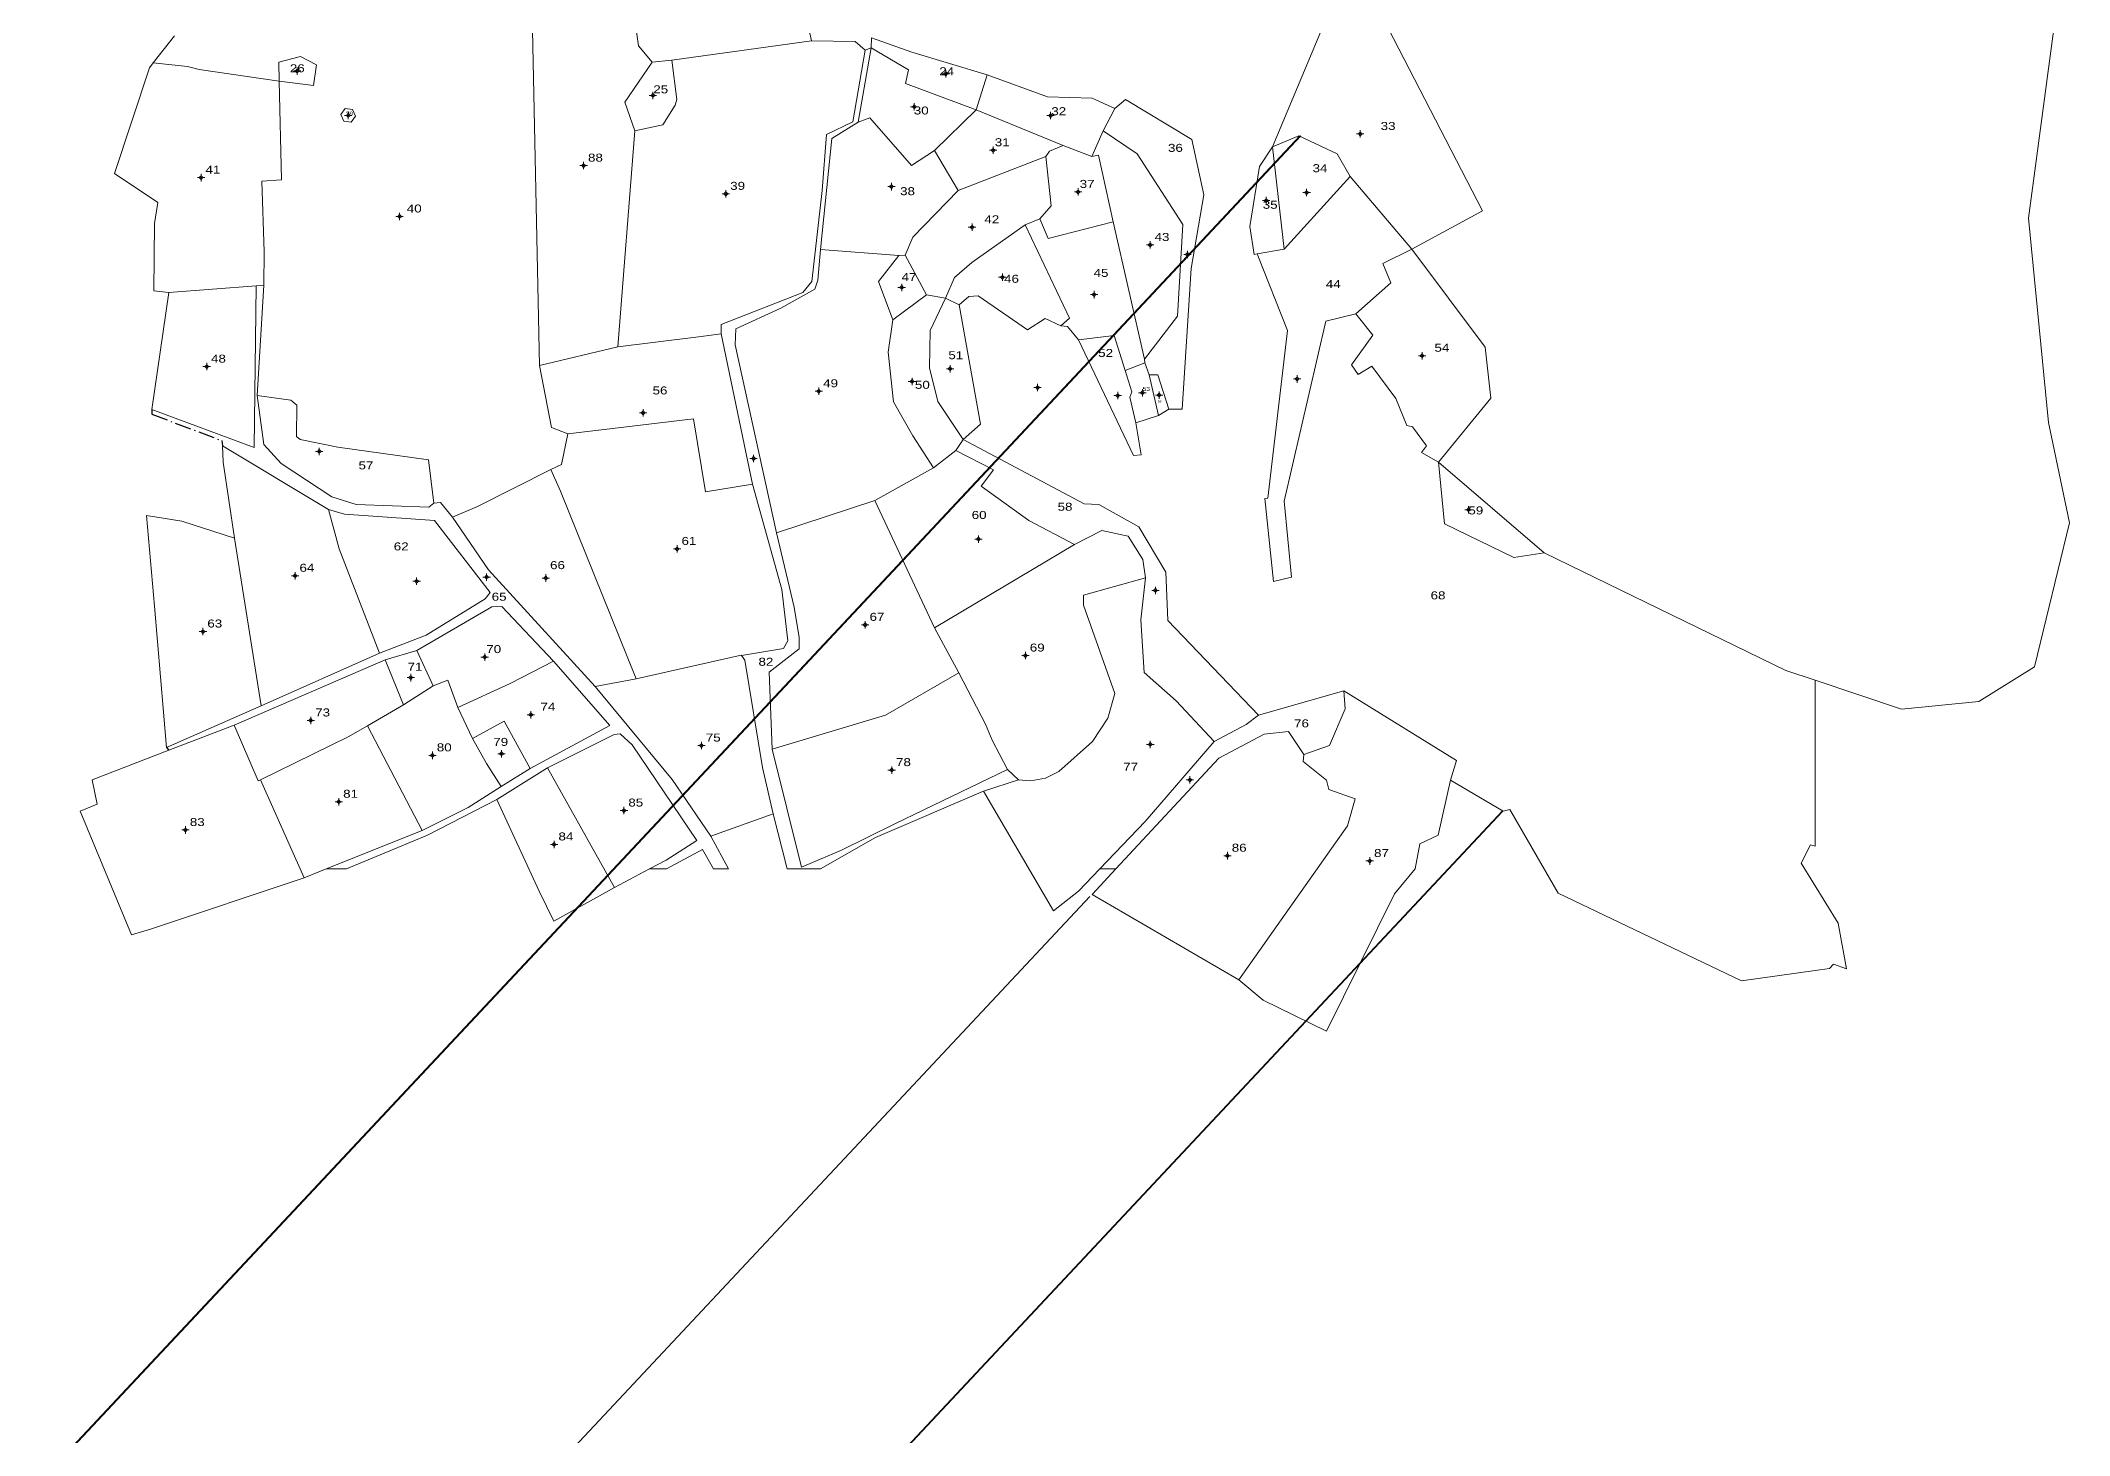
# Model space of a CAD drawing. Header units: metres. Extents: x -21474836 to 364086, y -21474836 to 1839520.
# Drawn here: x 363401 to 364086, y 1838809 to 1839280 of the extents above; entities that cross this region are included whole.
import ezdxf

# ---------------------------------------------------------------- set-up
doc = ezdxf.new("R2010")
doc.units = ezdxf.units.M
doc.header["$LTSCALE"] = 1.1
doc.linetypes.add('DOT_DASHED', pattern=[7.7, 5, -1.2, 0.3, -1.2])
doc.layers.add('10', color=7, linetype='Continuous', lineweight=13)
doc.layers.add('11', color=7, linetype='Continuous', lineweight=13)
doc.layers.add('15', color=7, linetype='Continuous')

msp = doc.modelspace()

# ---------------------------------------------------------------- hatches: boundary and pattern name
at = {"layer": '11'}
for points in [[(363487.94, 1839269.25, 1), (363487.64, 1839269.25, 1)], [(363706.79, 1839268.29, 1), (363706.49, 1839268.29, 1)], [(363607.96, 1839260.98, 1), (363607.66, 1839260.98, 1)], [(363696.15, 1839257.18, 1), (363695.85, 1839257.18, 1)], [(363505.13, 1839254.28, 1), (363504.83, 1839254.28, 1)], [(363742.16, 1839254.19, 1), (363741.86, 1839254.19, 1)], [(363722.77, 1839242.52, 1), (363722.47, 1839242.52, 1)], [(363846.65, 1839248.01, 1), (363846.35, 1839248.01, 1)], [(363584.57, 1839237.32, 1), (363584.27, 1839237.32, 1)], [(363455.49, 1839233.26, 1), (363455.19, 1839233.26, 1)], [(363688.45, 1839230.22, 1), (363688.15, 1839230.22, 1)], [(363751.42, 1839228.44, 1), (363751.12, 1839228.44, 1)], [(363632.56, 1839227.8, 1), (363632.26, 1839227.8, 1)], [(363814.93, 1839225.53, 1), (363814.63, 1839225.53, 1)], [(363828.56, 1839228.24, 1), (363828.26, 1839228.24, 1)], [(363522.47, 1839220.16, 1), (363522.17, 1839220.16, 1)], [(363715.63, 1839216.51, 1), (363715.33, 1839216.51, 1)], [(363775.75, 1839210.55, 1), (363775.45, 1839210.55, 1)], [(363788.32, 1839207.35, 1), (363788.02, 1839207.35, 1)], [(363691.9, 1839196.22, 1), (363691.6, 1839196.22, 1)], [(363725.87, 1839199.65, 1), (363725.57, 1839199.65, 1)], [(363756.82, 1839193.78, 1), (363756.52, 1839193.78, 1)], [(363457.36, 1839169.5, 1), (363457.06, 1839169.5, 1)], [(363708.25, 1839168.76, 1), (363707.95, 1839168.76, 1)], [(363867.51, 1839173.17, 1), (363867.21, 1839173.17, 1)], [(363663.91, 1839161.2, 1), (363663.61, 1839161.2, 1)], [(363695.39, 1839164.5, 1), (363695.09, 1839164.5, 1)], [(363737.75, 1839162.43, 1), (363737.45, 1839162.43, 1)], [(363773.11, 1839160.66, 1), (363772.81, 1839160.66, 1)], [(363825.33, 1839165.33, 1), (363825.03, 1839165.33, 1)], [(363604.65, 1839153.91, 1), (363604.35, 1839153.91, 1)], [(363764.79, 1839159.74, 1), (363764.49, 1839159.74, 1)], [(363778.76, 1839159.89, 1), (363778.46, 1839159.89, 1)], [(363495.35, 1839140.9, 1), (363495.05, 1839140.9, 1)], [(363641.91, 1839138.5, 1), (363641.61, 1839138.5, 1)], [(363883.2, 1839121.2, 1), (363882.9, 1839121.2, 1)], [(363616.12, 1839108, 1), (363615.82, 1839108, 1)], [(363717.8, 1839111.32, 1), (363717.5, 1839111.32, 1)], [(363487.2, 1839098.94, 1), (363486.9, 1839098.94, 1)], [(363551.84, 1839098.5, 1), (363551.54, 1839098.5, 1)], [(363528.22, 1839097.1, 1), (363527.92, 1839097.1, 1)], [(363571.77, 1839098.18, 1), (363571.47, 1839098.18, 1)], [(363777.51, 1839093.98, 1), (363777.21, 1839093.98, 1)], [(363456.11, 1839080.12, 1), (363455.81, 1839080.12, 1)], [(363679.58, 1839082.38, 1), (363679.28, 1839082.38, 1)], [(363551.18, 1839071.5, 1), (363550.88, 1839071.5, 1)], [(363733.66, 1839072.02, 1), (363733.36, 1839072.02, 1)], [(363526.24, 1839064.56, 1), (363525.94, 1839064.56, 1)], [(363566.75, 1839052.03, 1), (363566.45, 1839052.03, 1)], [(363492.49, 1839050.12, 1), (363492.19, 1839050.12, 1)], [(363533.54, 1839038.34, 1), (363533.24, 1839038.34, 1)], [(363556.86, 1839038.86, 1), (363556.56, 1839038.86, 1)], [(363624.31, 1839041.63, 1), (363624.01, 1839041.63, 1)], [(363775.8, 1839042.04, 1), (363775.5, 1839042.04, 1)], [(363688.52, 1839033.36, 1), (363688.22, 1839033.36, 1)], [(363789.16, 1839030.06, 1), (363788.86, 1839030.06, 1)], [(363501.95, 1839022.7, 1), (363501.65, 1839022.7, 1)], [(363598.18, 1839019.72, 1), (363597.88, 1839019.72, 1)], [(363450.2, 1839013.16, 1), (363449.9, 1839013.16, 1)], [(363574.59, 1839008.28, 1), (363574.29, 1839008.28, 1)], [(363801.81, 1839004.49, 1), (363801.51, 1839004.49, 1)], [(363849.83, 1839002.7, 1), (363849.53, 1839002.7, 1)]]:
    msp.add_hatch(color=256, dxfattribs=at).paths.add_polyline_path(points)

# ---------------------------------------------------------------- linework, layer by layer
at = {"layer": '10'}
for p, q in [((363569.47, 1839169.88), (363566.66, 1839304.76)), ((363816.84, 1839243.69), (363833.75, 1839283.89)), ((363446.3, 1839281.15), (363439.17, 1839271.95)), ((363614.18, 1839272.87), (363661.31, 1839279.38)), ((363677.08, 1839251.98), (363681.48, 1839277.01)), ((363679.4, 1839276.31), (363681.48, 1839277.01)), ((363607.56, 1839272.25), (363614.18, 1839272.87)), ((363716.93, 1839256.1), (363720.64, 1839267.95)), ((363702.78, 1839242.47), (363716.93, 1839256.1)), ((363716.93, 1839256.1), (363746.29, 1839244.14)), ((363759.77, 1839249.1), (363763.66, 1839256.6)), ((363601.71, 1839249.09), (363595.97, 1839176.21)), ((363755.91, 1839240.43), (363759.77, 1839249.1)), ((-21474836.48, -21474836.48), (363826.12, 1839247.37)), ((-21474836.48, -21474836.48), (363826.43, 1839247.37)), ((363746.29, 1839244.14), (363755.91, 1839240.43)), ((363710.81, 1839228.93), (363740.38, 1839240.41)), ((363755.91, 1839240.43), (363758.11, 1839240.79)), ((363758.11, 1839240.79), (363763.17, 1839218.37)), ((363426.16, 1839234.68), (363440.68, 1839224.87)), ((363439.58, 1839217.84), (363440.68, 1839224.87)), ((363733.4, 1839217.35), (363738.41, 1839219.36)), ((363763.17, 1839218.37), (363773.65, 1839172)), ((363811.72, 1839207.54), (363820.83, 1839209.12)), ((363692.97, 1839207.16), (363690.76, 1839206.99)), ((363700.15, 1839193.67), (363692.97, 1839207.16)), ((363473.87, 1839196.8), (363476.52, 1839197.01)), ((363476.52, 1839197.01), (363474.21, 1839159.75)), ((363688.77, 1839185.27), (363700.15, 1839193.67)), ((363773.85, 1839170.81), (363767.12, 1839168.2)), ((363773.65, 1839172), (363773.85, 1839170.81)), ((363775.25, 1839166.74), (363773.85, 1839170.81)), ((363775.25, 1839166.74), (363778.45, 1839153.04)), ((363781.93, 1839155.09), (363778.45, 1839153.04)), ((363770.76, 1839150.5), (363778.45, 1839153.04)), ((363682.67, 1839124.28), (363702.44, 1839135.33)), ((363908.56, 1839106.63), (363872.91, 1839137.25)), ((363649.45, 1839113.38), (363682.67, 1839124.28)), ((363682.67, 1839124.28), (363702.87, 1839081.4)), ((363750.03, 1839109.48), (363702.87, 1839081.4)), ((363908.56, 1839106.63), (363990.06, 1839066.97)), ((363702.87, 1839081.4), (363711, 1839066.16)), ((363528.09, 1839073.75), (363517.4, 1839070.53)), ((363528.09, 1839073.75), (363533.6, 1839061.8)), ((363517.4, 1839070.53), (363466.54, 1839048.56)), ((363517.4, 1839070.53), (363523.63, 1839055.38)), ((363990.06, 1839066.97), (364000, 1839063.66)), ((363523.63, 1839055.38), (363533.6, 1839061.8)), ((363588.26, 1839061.58), (363602.16, 1839064.11)), ((363812.16, 1839051.88), (363840.92, 1839060.11)), ((364000, 1839063.66), (364029.15, 1839053.96)), ((363443.7, 1839040.99), (363475.57, 1839055.05)), ((363511.47, 1839048.33), (363523.63, 1839055.38)), ((363541.94, 1839054.48), (363546.96, 1839044.05)), ((363444.4, 1839040.05), (363466.54, 1839048.56)), ((363418.52, 1839030.09), (363444.4, 1839040.05)), ((363764.07, 1839000), (363798.81, 1839037.39)), ((363797.2, 1839043.05), (363773.92, 1839016)), ((363475.43, 1839030.09), (363490.13, 1838997.06)), ((363556.55, 1839027.81), (363566.34, 1839033.9)), ((363594.87, 1838993.8), (363572.21, 1839034.15)), ((363727.42, 1839033.58), (363731.13, 1839030.14)), ((363876.93, 1839030), (363894.77, 1839019.54)), ((-21474836.48, -21474836.48), (363894.48, 1839019.66)), ((-21474836.48, -21474836.48), (363894.48, 1839019.43)), ((363648.4, 1839018.56), (363653.11, 1839000)), ((363894.77, 1839019.54), (363896.95, 1839020.04)), ((363758.65, 1839000), (363773.92, 1839016)), ((363504.39, 1839000), (363497.5, 1839000)), ((363751.47, 1838992.48), (363758.65, 1839000)), ((363756.05, 1838991.37), (363764.07, 1839000)), ((363764.07, 1839000), (363758.65, 1839000)), ((-21474836.48, -21474836.48), (363755.21, 1838990.75)), ((363756.05, 1838991.37), (363805.5, 1838962.55)), ((363975.12, 1838962.22), (364000, 1838965.77)), ((364000, 1838965.77), (364004.89, 1838966.47))]:
    msp.add_line(p, q, dxfattribs=at)
at = {"layer": '10', "linetype": 'DOT_DASHED', "lineweight": 25}
for p, q in [((363462.37, 1839144.52), (363462.53, 1839142.82)), ((363443.7, 1839040.99), (363444.4, 1839040.05))]:
    msp.add_line(p, q, dxfattribs=at)
at = {"layer": '10'}
for points in [[(364029.15, 1839053.96), (364055.21, 1839056.56), (364074.08, 1839068.17), (364085.81, 1839116.77), (364078.76, 1839150.66), (364071.97, 1839219.55), (364085.64, 1839321.44), (364072.8, 1839320.8), (364070.73, 1839333.93), (364071.95, 1839345.4), (364068.32, 1839349.86), (364062.76, 1839355.37), (363996.88, 1839358.27), (363996.06, 1839352.35), (363923.93, 1839366.57), (363908.52, 1839387.11), (363976.62, 1839484.91)], [(363594.99, 1839297.97), (363596.5, 1839302.37), (363613.21, 1839296.7), (363615.65, 1839298.36), (363619.14, 1839303.37), (363629.9, 1839302.07), (363646.45, 1839296.69), (363659.53, 1839287.69), (363661.31, 1839279.38)], [(363607.56, 1839272.25), (363602.99, 1839277.72), (363601.8, 1839285.56), (363599.58, 1839285.9), (363594.99, 1839297.97)], [(363854.28, 1839286.93), (363887.71, 1839222.08), (363863.93, 1839209.09)], [(363630.78, 1839180.61), (363630.83, 1839183.73), (363658.4, 1839194.52), (363661.41, 1839198.27), (363664.92, 1839228.98), (363666.39, 1839247.86), (363675.3, 1839252.14), (363679.4, 1839276.31), (363676.05, 1839279.18), (363661.31, 1839279.38)], [(363681.48, 1839277.01), (363681.57, 1839280.48), (363695.17, 1839275.57), (363720.64, 1839267.95)], [(363681.48, 1839277.01), (363694.07, 1839269.61), (363693.06, 1839264.97), (363716.93, 1839256.1)], [(363439.17, 1839271.95), (363437.89, 1839270.28), (363426.16, 1839234.68)], [(363439.17, 1839271.95), (363450.72, 1839270.74), (363454.64, 1839269.71), (363481.66, 1839265.82)], [(363601.71, 1839249.09), (363598.35, 1839258.74), (363607.56, 1839272.25)], [(363601.71, 1839249.09), (363611.16, 1839251.12), (363615.28, 1839257.68), (363615.91, 1839259.68), (363614.18, 1839272.87)], [(363476.52, 1839197.01), (363476.63, 1839208.22), (363475.82, 1839232.07), (363482.43, 1839232.51), (363481.66, 1839265.82)], [(363720.64, 1839267.95), (363740.93, 1839260.56), (363756.04, 1839260.05), (363763.66, 1839256.6)], [(363763.66, 1839256.6), (363767.22, 1839259.6), (363789.61, 1839246.18), (363793.75, 1839227.49), (363789.44, 1839202.61), (363786.37, 1839155.17), (363781.93, 1839155.09)], [(363690.76, 1839206.99), (363664.36, 1839209.02), (363668.23, 1839246.52), (363677.08, 1839251.98)], [(363677.08, 1839251.98), (363681.02, 1839253.44), (363695.08, 1839237.36), (363702.78, 1839242.47)], [(363773.65, 1839172), (363784.86, 1839186.48), (363786.67, 1839217.49), (363771.22, 1839241.27), (363759.77, 1839249.1)], [(363702.78, 1839242.47), (363710.81, 1839228.93), (363695.46, 1839213.13), (363692.97, 1839207.16)], [(363740.38, 1839240.41), (363741.59, 1839242.17), (363746.29, 1839244.14)], [(363811.72, 1839207.54), (363810.73, 1839207.37), (363809.18, 1839216.77), (363812.52, 1839237), (363816.84, 1839243.69)], [(363816.84, 1839243.69), (363825.81, 1839247.37), (363838.76, 1839241.27)], [(363838.76, 1839241.27), (363843.11, 1839233.65), (363820.83, 1839209.12), (363816.84, 1839243.69)], [(363763.17, 1839218.37), (363741.22, 1839212.75), (363738.41, 1839219.36), (363742.15, 1839223.7), (363740.38, 1839240.41)], [(363843.11, 1839233.65), (363863.93, 1839209.09), (363854.12, 1839204.24), (363856.86, 1839197.74), (363844.96, 1839187.31)], [(363439.58, 1839217.84), (363439.4, 1839195.05), (363444.47, 1839194.56)], [(363706.5, 1839192.61), (363709.56, 1839199.59), (363715.37, 1839204.62), (363733.4, 1839217.35), (363748.36, 1839185.9), (363745.51, 1839183.22), (363740.22, 1839185.72), (363734.22, 1839181.95), (363717.58, 1839193.39), (363714.37, 1839193.18), (363711.14, 1839190.3)], [(363664.36, 1839209.02), (363663.48, 1839198.68), (363662.4, 1839195.6), (363650.97, 1839189.24), (363635.73, 1839182.24), (363635.53, 1839176.81), (363649.45, 1839113.38)], [(363863.93, 1839209.09), (363888.66, 1839176.1), (363890.51, 1839158.81), (363872.91, 1839137.25)], [(363690.76, 1839206.99), (363683.97, 1839198.2), (363688.77, 1839185.27)], [(363811.72, 1839207.54), (363821.95, 1839181.68), (363815.26, 1839125.13), (363814.28, 1839124.95), (363817.24, 1839097.01), (363823.24, 1839098.44), (363820.83, 1839124.11), (363834.86, 1839184.88), (363844.96, 1839187.31)], [(363700.15, 1839193.67), (363706.5, 1839192.61), (363701.4, 1839181.73), (363701.11, 1839169.11), (363703.94, 1839157.72), (363712.49, 1839144.91), (363709.98, 1839141.25), (363702.44, 1839135.33), (363695.55, 1839146.15), (363688.96, 1839157.61), (363687.15, 1839174.35), (363688.77, 1839185.27)], [(363706.5, 1839192.61), (363711.14, 1839190.3), (363718.36, 1839150.05), (363712.49, 1839144.91)], [(363745.51, 1839183.22), (363747.66, 1839183.01), (363751.45, 1839178.5)], [(363872.91, 1839137.25), (363867.2, 1839140.5), (363868.87, 1839142.74), (363864.14, 1839149.21), (363862.25, 1839149.58), (363858.55, 1839158.7), (363850.37, 1839169.67), (363845.75, 1839166.83), (363843.55, 1839170.16), (363850.77, 1839180.09), (363844.96, 1839187.31)], [(363781.93, 1839155.09), (363778.17, 1839166.68), (363775.25, 1839166.74)], [(363533.87, 1839123.48), (363532.09, 1839138.02), (363501.48, 1839142.36), (363488.75, 1839144.91), (363487.47, 1839145.87), (363487.63, 1839156.44), (363485.62, 1839158.14), (363474.21, 1839159.75)], [(363533.87, 1839123.48), (363532.2, 1839122.05), (363507.71, 1839122.96), (363499.45, 1839125.58), (363482.33, 1839136.78), (363476.55, 1839143.2), (363474.21, 1839159.75)], [(363579.09, 1839146.85), (363576.97, 1839136.5), (363573.37, 1839134.78)], [(363462.53, 1839142.82), (363498.27, 1839121.34), (363501.96, 1839108.04), (363515.55, 1839072.86), (363475.57, 1839055.05), (363466.6, 1839111.66)], [(363466.6, 1839111.66), (363462.8, 1839137.3), (363462.53, 1839142.82)], [(363709.98, 1839141.25), (363722.73, 1839134.71), (363718.57, 1839129.22), (363734.62, 1839117.59), (363750.03, 1839109.48)], [(363797.2, 1839043.05), (363808.02, 1839048.7), (363812.16, 1839051.88), (363781.57, 1839083.89), (363780.89, 1839100.11), (363771.72, 1839115.43), (363758.32, 1839122.97), (363753.36, 1839123.2), (363712.49, 1839144.91)], [(363540.12, 1839118.66), (363548.61, 1839122.3), (363573.37, 1839134.78)], [(363573.37, 1839134.78), (363576.6, 1839127.45), (363602.16, 1839064.11)], [(363872.91, 1839137.25), (363874.98, 1839116.49), (363898.33, 1839105.15), (363908.56, 1839106.63)], [(363637.74, 1839071.99), (363651.86, 1839074.42), (363653.3, 1839076.94), (363651.32, 1839094.29), (363641.39, 1839129.88)], [(363466.6, 1839111.66), (363448.88, 1839117.36), (363436.95, 1839119.26)], [(363436.95, 1839119.26), (363439.58, 1839088.73), (363443.7, 1839040.99)], [(363515.55, 1839072.86), (363531.31, 1839078.94), (363551.19, 1839091.2), (363552.92, 1839093.3), (363534.04, 1839117.54), (363503.72, 1839119.75), (363498.27, 1839121.34)], [(363533.87, 1839123.48), (363536.13, 1839123.64), (363540.12, 1839118.66)], [(363540.12, 1839118.66), (363552.27, 1839100.97), (363588.26, 1839061.58)], [(363649.45, 1839113.38), (363655.49, 1839088.31), (363657.15, 1839078.16), (363657.11, 1839074.24), (363647.01, 1839066.36), (363647.99, 1839040.48)], [(363797.2, 1839043.05), (363784.42, 1839056.72), (363773.57, 1839066.28), (363772.44, 1839084.09), (363774.05, 1839098.23), (363773.11, 1839104.41), (363768.15, 1839112.3), (363759.27, 1839114.24), (363750.03, 1839109.48)], [(363731.13, 1839030.14), (363735.36, 1839029.79), (363740.26, 1839030.66), (363744.73, 1839032.94), (363756.12, 1839043.06), (363761.37, 1839050.92), (363763.68, 1839059.18), (363753.12, 1839089.02), (363753.06, 1839092.39), (363774.05, 1839098.23)], [(363528.09, 1839073.75), (363553.41, 1839088.41), (363556.76, 1839088.53), (363574.22, 1839070.16)], [(363637.74, 1839071.99), (363638.78, 1839070.45), (363644.8, 1839034.2), (363648.4, 1839018.56), (363627.32, 1839011.08), (363614.25, 1839030.16), (363588.26, 1839061.58)], [(363637.74, 1839071.99), (363637.61, 1839072.18), (363602.16, 1839064.11)], [(363541.94, 1839054.48), (363559.66, 1839062.57), (363574.22, 1839070.16)], [(363566.34, 1839033.9), (363593.25, 1839048.42), (363574.22, 1839070.16)], [(363647.99, 1839040.48), (363686.31, 1839051.94), (363711, 1839066.16)], [(363711, 1839066.16), (363720.03, 1839048.91), (363722.24, 1839043.51), (363727.42, 1839033.58)], [(363533.6, 1839061.8), (363538.6, 1839063.72), (363541.94, 1839054.48)], [(363827.46, 1839038.59), (363836.11, 1839041.66), (363841.37, 1839054.03), (363840.92, 1839060.11), (363879.02, 1839036.63), (363876.93, 1839030), (363872.76, 1839011.39), (363866.55, 1839008.47), (363865.08, 1839000.05), (363858.08, 1838991.67), (363835.15, 1838945.29), (363813.78, 1838955.69), (363805.5, 1838962.55)], [(364007.77, 1838981.73), (363995.31, 1839001.97), (363998.38, 1839008.18), (364000, 1839007.73), (364000, 1839063.66)], [(363511.47, 1839048.33), (363504.93, 1839044.63), (363475.43, 1839030.09), (363474.63, 1839029.7), (363466.54, 1839048.56)], [(363546.96, 1839044.05), (363551.61, 1839035.55), (363556.55, 1839027.81), (363545.48, 1839020.75), (363529.97, 1839012.95), (363511.47, 1839048.33)], [(363566.34, 1839033.9), (363557.59, 1839049.91), (363546.96, 1839044.05)], [(363572.21, 1839034.15), (363594.73, 1839045.37), (363596.76, 1839045.64), (363600.75, 1839041.91), (363622.6, 1839009.56), (363612.27, 1839002.97)], [(363827.46, 1839038.59), (363822.32, 1839046.43), (363814.06, 1839045.45), (363798.81, 1839037.39)], [(363647.99, 1839040.48), (363657.94, 1839000.57), (363671.48, 1839006.34), (363689.64, 1839015.32), (363727.42, 1839033.58)], [(363827.46, 1839038.59), (363827.23, 1839036.28), (363835.08, 1839029.95), (363835.84, 1839026.84), (363844.79, 1839023.68), (363842.17, 1839014.56), (363805.5, 1838962.55)], [(363418.52, 1839030.09), (363420.25, 1839021.82), (363414.49, 1839019.55), (363431.8, 1838977.75)], [(363594.87, 1838993.8), (363574.32, 1838982.41), (363569.44, 1838992.54), (363555.11, 1839023.47), (363572.21, 1839034.15)], [(363751.47, 1838992.48), (363742.99, 1838985.84), (363719.36, 1839026.31), (363731.13, 1839030.14)], [(363555.11, 1839023.47), (363531.71, 1839011.4), (363504.39, 1839000)], [(363664.36, 1839000), (363682.87, 1839010.66), (363719.36, 1839026.31)], [(363896.95, 1839020.04), (363913.32, 1838991.86), (363975.12, 1838962.22)], [(363490.13, 1838997.06), (363497.5, 1839000), (363529.97, 1839012.95)], [(363627.32, 1839011.08), (363633.34, 1839000), (363628.24, 1839000), (363624.48, 1839006.6), (363612.43, 1839000), (363606.63, 1839000)], [(363594.87, 1838993.8), (363606.63, 1839000), (363612.27, 1839002.97)], [(363490.13, 1838997.06), (363438.26, 1838979.74), (363431.8, 1838977.75)], [(363653.11, 1839000), (363658.08, 1839000), (363664.36, 1839000)], [(364007.77, 1838981.73), (364010.62, 1838966.26), (364006.14, 1838967.9), (364004.89, 1838966.47)]]:
    msp.add_lwpolyline(points, dxfattribs=at)
for points in [[(363481.66, 1839265.82), (363481.57, 1839272.24), (363488.88, 1839274.11), (363494.24, 1839271.33), (363493.3, 1839264.39)], [(363507.46, 1839254), (363505.98, 1839251.99), (363503.49, 1839252.27), (363502.5, 1839254.56), (363503.98, 1839256.57), (363506.47, 1839256.29)], [(363473.87, 1839196.8), (363444.47, 1839194.56), (363438.73, 1839155.03), (363473.29, 1839142.2)], [(363595.97, 1839176.21), (363623.23, 1839179.55), (363630.78, 1839180.61), (363641.39, 1839129.88), (363625.5, 1839127.21), (363621.47, 1839151.88), (363579.09, 1839146.85), (363573.6, 1839148.98), (363569.47, 1839169.88)], [(363751.45, 1839178.5), (363763.5, 1839180.01), (363767.12, 1839168.2), (363769.39, 1839161.04), (363768.76, 1839159.23), (363770.76, 1839150.5), (363772.59, 1839139.7), (363769.95, 1839139.48)]]:
    msp.add_lwpolyline(points, close=True, dxfattribs=at)
at = {"layer": '10', "linetype": 'DOT_DASHED', "lineweight": 25}
msp.add_lwpolyline([(363438.73, 1839155.03), (363438.68, 1839153.44), (363462.37, 1839144.52)], dxfattribs=at)
at = {"layer": '11'}
for p, q in [((363487.79, 1839270.5), (363487.79, 1839269.88)), ((363487.16, 1839269.25), (363486.54, 1839269.25)), ((363487.79, 1839268.62), (363487.79, 1839268)), ((363489.04, 1839269.25), (363488.42, 1839269.25)), ((363706.02, 1839268.29), (363705.39, 1839268.29)), ((363706.64, 1839269.54), (363706.64, 1839268.92)), ((363706.64, 1839267.66), (363706.64, 1839267.04)), ((363707.89, 1839268.29), (363707.26, 1839268.29)), ((363607.18, 1839260.98), (363606.56, 1839260.98)), ((363607.81, 1839262.23), (363607.81, 1839261.6)), ((363607.81, 1839260.36), (363607.81, 1839259.73)), ((363609.06, 1839260.98), (363608.44, 1839260.98)), ((363695.38, 1839257.18), (363694.75, 1839257.18)), ((363696, 1839258.43), (363696, 1839257.8)), ((363696, 1839256.56), (363696, 1839255.93)), ((363697.25, 1839257.18), (363696.62, 1839257.18)), ((363504.36, 1839254.28), (363503.73, 1839254.28)), ((363504.98, 1839255.53), (363504.98, 1839254.9)), ((363504.98, 1839253.66), (363504.98, 1839253.03)), ((363506.23, 1839254.28), (363505.6, 1839254.28)), ((363741.38, 1839254.19), (363740.76, 1839254.19)), ((363742.01, 1839255.44), (363742.01, 1839254.82)), ((363742.01, 1839253.56), (363742.01, 1839252.94)), ((363743.26, 1839254.19), (363742.64, 1839254.19)), ((363846.5, 1839249.26), (363846.5, 1839248.64)), ((363722, 1839242.52), (363721.37, 1839242.52)), ((363722.62, 1839243.77), (363722.62, 1839243.14)), ((363723.87, 1839242.52), (363723.24, 1839242.52)), ((363845.88, 1839248.01), (363845.25, 1839248.01)), ((363846.5, 1839247.38), (363846.5, 1839246.76)), ((363847.75, 1839248.01), (363847.12, 1839248.01)), ((363583.8, 1839237.32), (363583.17, 1839237.32)), ((363584.42, 1839238.57), (363584.42, 1839237.94)), ((363584.42, 1839236.7), (363584.42, 1839236.07)), ((363585.67, 1839237.32), (363585.04, 1839237.32)), ((363722.62, 1839241.9), (363722.62, 1839241.27)), ((363454.72, 1839233.26), (363454.09, 1839233.26)), ((363455.34, 1839234.51), (363455.34, 1839233.88)), ((363455.34, 1839232.64), (363455.34, 1839232.01)), ((363456.59, 1839233.26), (363455.96, 1839233.26)), ((363632.41, 1839229.05), (363632.41, 1839228.42)), ((363687.68, 1839230.22), (363687.05, 1839230.22)), ((363688.3, 1839231.47), (363688.3, 1839230.84)), ((363688.3, 1839229.6), (363688.3, 1839228.97)), ((363689.55, 1839230.22), (363688.92, 1839230.22)), ((363751.27, 1839229.69), (363751.27, 1839229.06)), ((363828.41, 1839229.49), (363828.41, 1839228.86)), ((363631.78, 1839227.8), (363631.16, 1839227.8)), ((363632.41, 1839227.18), (363632.41, 1839226.55)), ((363633.66, 1839227.8), (363633.04, 1839227.8)), ((363750.64, 1839228.44), (363750.02, 1839228.44)), ((363751.27, 1839227.82), (363751.27, 1839227.19)), ((363752.52, 1839228.44), (363751.9, 1839228.44)), ((363814.16, 1839225.53), (363813.53, 1839225.53)), ((363814.78, 1839226.78), (363814.78, 1839226.16)), ((363814.78, 1839224.9), (363814.78, 1839224.28)), ((363816.03, 1839225.53), (363815.4, 1839225.53)), ((363827.78, 1839228.24), (363827.16, 1839228.24)), ((363828.41, 1839227.62), (363828.41, 1839226.99)), ((363829.66, 1839228.24), (363829.04, 1839228.24)), ((363521.7, 1839220.16), (363521.07, 1839220.16)), ((363522.32, 1839221.41), (363522.32, 1839220.78)), ((363522.32, 1839219.54), (363522.32, 1839218.91)), ((363523.57, 1839220.16), (363522.94, 1839220.16)), ((363714.86, 1839216.51), (363714.23, 1839216.51)), ((363715.48, 1839217.76), (363715.48, 1839217.14)), ((363715.48, 1839215.88), (363715.48, 1839215.26)), ((363716.73, 1839216.51), (363716.1, 1839216.51)), ((363774.98, 1839210.55), (363774.35, 1839210.55)), ((363775.6, 1839211.8), (363775.6, 1839211.18)), ((363775.6, 1839209.92), (363775.6, 1839209.3)), ((363776.85, 1839210.55), (363776.22, 1839210.55)), ((363788.17, 1839208.6), (363788.17, 1839207.98)), ((363787.54, 1839207.35), (363786.92, 1839207.35)), ((363788.17, 1839206.72), (363788.17, 1839206.1)), ((363789.42, 1839207.35), (363788.8, 1839207.35)), ((363691.12, 1839196.22), (363690.5, 1839196.22)), ((363691.75, 1839197.47), (363691.75, 1839196.84)), ((363691.75, 1839195.6), (363691.75, 1839194.97)), ((363693, 1839196.22), (363692.38, 1839196.22)), ((363725.1, 1839199.65), (363724.47, 1839199.65)), ((363725.72, 1839200.9), (363725.72, 1839200.28)), ((363725.72, 1839199.02), (363725.72, 1839198.4)), ((363726.97, 1839199.65), (363726.34, 1839199.65)), ((363756.67, 1839195.03), (363756.67, 1839194.4)), ((363756.04, 1839193.78), (363755.42, 1839193.78)), ((363756.67, 1839193.16), (363756.67, 1839192.53)), ((363757.92, 1839193.78), (363757.3, 1839193.78)), ((363867.36, 1839174.42), (363867.36, 1839173.8)), ((363456.58, 1839169.5), (363455.96, 1839169.5)), ((363457.21, 1839170.75), (363457.21, 1839170.12)), ((363457.21, 1839168.88), (363457.21, 1839168.25)), ((363458.46, 1839169.5), (363457.84, 1839169.5)), ((363707.48, 1839168.76), (363706.85, 1839168.76)), ((363708.1, 1839170.01), (363708.1, 1839169.38)), ((363708.1, 1839168.14), (363708.1, 1839167.51)), ((363709.35, 1839168.76), (363708.72, 1839168.76)), ((363866.74, 1839173.17), (363866.11, 1839173.17)), ((363867.36, 1839172.54), (363867.36, 1839171.92)), ((363868.61, 1839173.17), (363867.98, 1839173.17)), ((363663.14, 1839161.2), (363662.51, 1839161.2)), ((363663.76, 1839162.45), (363663.76, 1839161.82)), ((363663.76, 1839160.58), (363663.76, 1839159.95)), ((363665.01, 1839161.2), (363664.38, 1839161.2)), ((363694.62, 1839164.5), (363693.99, 1839164.5)), ((363695.24, 1839165.75), (363695.24, 1839165.12)), ((363695.24, 1839163.88), (363695.24, 1839163.25)), ((363696.49, 1839164.5), (363695.86, 1839164.5)), ((363736.98, 1839162.43), (363736.35, 1839162.43)), ((363737.6, 1839163.68), (363737.6, 1839163.06)), ((363737.6, 1839161.8), (363737.6, 1839161.18)), ((363738.85, 1839162.43), (363738.22, 1839162.43)), ((363764.64, 1839160.99), (363764.64, 1839160.36)), ((363772.34, 1839160.66), (363771.71, 1839160.66)), ((363772.96, 1839161.91), (363772.96, 1839161.28)), ((363774.21, 1839160.66), (363773.58, 1839160.66)), ((363778.61, 1839161.14), (363778.61, 1839160.52)), ((363824.56, 1839165.33), (363823.93, 1839165.33)), ((363825.18, 1839166.58), (363825.18, 1839165.96)), ((363825.18, 1839164.7), (363825.18, 1839164.08)), ((363826.43, 1839165.33), (363825.8, 1839165.33)), ((363603.88, 1839153.91), (363603.25, 1839153.91)), ((363604.5, 1839155.16), (363604.5, 1839154.54)), ((363604.5, 1839153.28), (363604.5, 1839152.66)), ((363605.75, 1839153.91), (363605.12, 1839153.91)), ((363764.02, 1839159.74), (363763.39, 1839159.74)), ((363764.64, 1839159.12), (363764.64, 1839158.49)), ((363765.89, 1839159.74), (363765.26, 1839159.74)), ((363772.96, 1839160.04), (363772.96, 1839159.41)), ((363777.98, 1839159.89), (363777.36, 1839159.89)), ((363778.61, 1839159.26), (363778.61, 1839158.64)), ((363779.86, 1839159.89), (363779.24, 1839159.89)), ((363494.58, 1839140.9), (363493.95, 1839140.9)), ((363495.2, 1839142.15), (363495.2, 1839141.52)), ((363495.2, 1839140.28), (363495.2, 1839139.65)), ((363496.45, 1839140.9), (363495.82, 1839140.9)), ((363641.76, 1839139.75), (363641.76, 1839139.12)), ((363641.14, 1839138.5), (363640.51, 1839138.5)), ((363641.76, 1839137.88), (363641.76, 1839137.25)), ((363643.01, 1839138.5), (363642.38, 1839138.5)), ((363882.42, 1839121.2), (363881.8, 1839121.2)), ((363883.05, 1839122.45), (363883.05, 1839121.82)), ((363883.05, 1839120.58), (363883.05, 1839119.95)), ((363884.3, 1839121.2), (363883.68, 1839121.2)), ((363717.65, 1839112.57), (363717.65, 1839111.94)), ((363615.34, 1839108), (363614.72, 1839108)), ((363615.97, 1839109.25), (363615.97, 1839108.62)), ((363615.97, 1839107.38), (363615.97, 1839106.75)), ((363617.22, 1839108), (363616.6, 1839108)), ((363717.02, 1839111.32), (363716.4, 1839111.32)), ((363717.65, 1839110.7), (363717.65, 1839110.07)), ((363718.9, 1839111.32), (363718.28, 1839111.32)), ((363486.42, 1839098.94), (363485.8, 1839098.94)), ((363487.05, 1839100.19), (363487.05, 1839099.56)), ((363488.3, 1839098.94), (363487.68, 1839098.94)), ((363551.06, 1839098.5), (363550.44, 1839098.5)), ((363551.69, 1839099.75), (363551.69, 1839099.12)), ((363552.94, 1839098.5), (363552.32, 1839098.5)), ((363571.62, 1839099.43), (363571.62, 1839098.8)), ((363487.05, 1839098.32), (363487.05, 1839097.69)), ((363527.44, 1839097.1), (363526.82, 1839097.1)), ((363528.07, 1839098.35), (363528.07, 1839097.72)), ((363528.07, 1839096.48), (363528.07, 1839095.85)), ((363529.32, 1839097.1), (363528.7, 1839097.1)), ((363551.69, 1839097.88), (363551.69, 1839097.25)), ((363571, 1839098.18), (363570.37, 1839098.18)), ((363571.62, 1839097.56), (363571.62, 1839096.93)), ((363572.87, 1839098.18), (363572.24, 1839098.18)), ((363776.74, 1839093.98), (363776.11, 1839093.98)), ((363777.36, 1839095.23), (363777.36, 1839094.6)), ((363777.36, 1839093.36), (363777.36, 1839092.73)), ((363778.61, 1839093.98), (363777.98, 1839093.98)), ((363455.34, 1839080.12), (363454.71, 1839080.12)), ((363455.96, 1839081.37), (363455.96, 1839080.74)), ((363455.96, 1839079.5), (363455.96, 1839078.87)), ((363457.21, 1839080.12), (363456.58, 1839080.12)), ((363678.8, 1839082.38), (363678.18, 1839082.38)), ((363679.43, 1839083.63), (363679.43, 1839083)), ((363679.43, 1839081.76), (363679.43, 1839081.13)), ((363680.68, 1839082.38), (363680.06, 1839082.38)), ((363550.4, 1839071.5), (363549.78, 1839071.5)), ((363551.03, 1839072.75), (363551.03, 1839072.12)), ((363552.28, 1839071.5), (363551.66, 1839071.5)), ((363732.88, 1839072.02), (363732.26, 1839072.02)), ((363733.51, 1839073.27), (363733.51, 1839072.64)), ((363733.51, 1839071.4), (363733.51, 1839070.77)), ((363734.76, 1839072.02), (363734.14, 1839072.02)), ((363525.46, 1839064.56), (363524.84, 1839064.56)), ((363526.09, 1839065.81), (363526.09, 1839065.18)), ((363527.34, 1839064.56), (363526.72, 1839064.56)), ((363551.03, 1839070.88), (363551.03, 1839070.25)), ((363526.09, 1839063.94), (363526.09, 1839063.31)), ((363492.34, 1839051.37), (363492.34, 1839050.74)), ((363565.98, 1839052.03), (363565.35, 1839052.03)), ((363566.6, 1839053.28), (363566.6, 1839052.66)), ((363566.6, 1839051.4), (363566.6, 1839050.78)), ((363567.85, 1839052.03), (363567.22, 1839052.03)), ((363491.72, 1839050.12), (363491.09, 1839050.12)), ((363492.34, 1839049.5), (363492.34, 1839048.87)), ((363493.59, 1839050.12), (363492.96, 1839050.12)), ((363532.76, 1839038.34), (363532.14, 1839038.34)), ((363533.39, 1839039.59), (363533.39, 1839038.96)), ((363533.39, 1839037.72), (363533.39, 1839037.09)), ((363534.64, 1839038.34), (363534.02, 1839038.34)), ((363556.08, 1839038.86), (363555.46, 1839038.86)), ((363556.71, 1839040.11), (363556.71, 1839039.48)), ((363556.71, 1839038.24), (363556.71, 1839037.61)), ((363557.96, 1839038.86), (363557.34, 1839038.86)), ((363623.54, 1839041.63), (363622.91, 1839041.63)), ((363624.16, 1839042.88), (363624.16, 1839042.26)), ((363624.16, 1839041), (363624.16, 1839040.38)), ((363625.41, 1839041.63), (363624.78, 1839041.63)), ((363775.02, 1839042.04), (363774.4, 1839042.04)), ((363775.65, 1839043.29), (363775.65, 1839042.66)), ((363775.65, 1839041.42), (363775.65, 1839040.79)), ((363776.9, 1839042.04), (363776.28, 1839042.04)), ((363687.74, 1839033.36), (363687.12, 1839033.36)), ((363688.37, 1839034.61), (363688.37, 1839033.98)), ((363688.37, 1839032.74), (363688.37, 1839032.11)), ((363689.62, 1839033.36), (363689, 1839033.36)), ((363788.38, 1839030.06), (363787.76, 1839030.06)), ((363789.01, 1839031.31), (363789.01, 1839030.68)), ((363790.26, 1839030.06), (363789.64, 1839030.06)), ((363501.8, 1839023.95), (363501.8, 1839023.32)), ((363789.01, 1839029.44), (363789.01, 1839028.81)), ((363501.18, 1839022.7), (363500.55, 1839022.7)), ((363501.8, 1839022.08), (363501.8, 1839021.45)), ((363503.05, 1839022.7), (363502.42, 1839022.7)), ((363597.4, 1839019.72), (363596.78, 1839019.72)), ((363598.03, 1839020.97), (363598.03, 1839020.34)), ((363598.03, 1839019.1), (363598.03, 1839018.47)), ((363599.28, 1839019.72), (363598.66, 1839019.72)), ((363449.42, 1839013.16), (363448.8, 1839013.16)), ((363450.05, 1839014.41), (363450.05, 1839013.78)), ((363450.05, 1839012.54), (363450.05, 1839011.91)), ((363451.3, 1839013.16), (363450.68, 1839013.16)), ((363574.44, 1839009.53), (363574.44, 1839008.9)), ((363573.82, 1839008.28), (363573.19, 1839008.28)), ((363574.44, 1839007.66), (363574.44, 1839007.03)), ((363575.69, 1839008.28), (363575.06, 1839008.28)), ((363801.04, 1839004.49), (363800.41, 1839004.49)), ((363801.66, 1839005.74), (363801.66, 1839005.12)), ((363801.66, 1839003.86), (363801.66, 1839003.24)), ((363802.91, 1839004.49), (363802.28, 1839004.49)), ((363849.06, 1839002.7), (363848.43, 1839002.7)), ((363849.68, 1839003.95), (363849.68, 1839003.32)), ((363850.93, 1839002.7), (363850.3, 1839002.7)), ((363849.68, 1839002.08), (363849.68, 1839001.45))]:
    msp.add_line(p, q, dxfattribs=at)
for points in [[(363487.79, 1839269.88), (363487.16, 1839269.25), (363487.79, 1839268.62), (363488.42, 1839269.25)], [(363706.64, 1839268.92), (363706.02, 1839268.29), (363706.64, 1839267.66), (363707.26, 1839268.29)], [(363607.81, 1839261.6), (363607.18, 1839260.98), (363607.81, 1839260.36), (363608.44, 1839260.98)], [(363696, 1839257.8), (363695.38, 1839257.18), (363696, 1839256.56), (363696.62, 1839257.18)], [(363504.98, 1839254.9), (363504.36, 1839254.28), (363504.98, 1839253.66), (363505.6, 1839254.28)], [(363742.01, 1839254.82), (363741.38, 1839254.19), (363742.01, 1839253.56), (363742.64, 1839254.19)], [(363722.62, 1839243.14), (363722, 1839242.52), (363722.62, 1839241.9), (363723.24, 1839242.52)], [(363846.5, 1839248.64), (363845.88, 1839248.01), (363846.5, 1839247.38), (363847.12, 1839248.01)], [(363584.42, 1839237.94), (363583.8, 1839237.32), (363584.42, 1839236.7), (363585.04, 1839237.32)], [(363455.34, 1839233.88), (363454.72, 1839233.26), (363455.34, 1839232.64), (363455.96, 1839233.26)], [(363688.3, 1839230.84), (363687.68, 1839230.22), (363688.3, 1839229.6), (363688.92, 1839230.22)], [(363751.27, 1839229.06), (363750.64, 1839228.44), (363751.27, 1839227.82), (363751.9, 1839228.44)], [(363828.41, 1839228.86), (363827.78, 1839228.24), (363828.41, 1839227.62), (363829.04, 1839228.24)], [(363632.41, 1839228.42), (363631.78, 1839227.8), (363632.41, 1839227.18), (363633.04, 1839227.8)], [(363814.78, 1839226.16), (363814.16, 1839225.53), (363814.78, 1839224.9), (363815.4, 1839225.53)], [(363522.32, 1839220.78), (363521.7, 1839220.16), (363522.32, 1839219.54), (363522.94, 1839220.16)], [(363715.48, 1839217.14), (363714.86, 1839216.51), (363715.48, 1839215.88), (363716.1, 1839216.51)], [(363775.6, 1839211.18), (363774.98, 1839210.55), (363775.6, 1839209.92), (363776.22, 1839210.55)], [(363788.17, 1839207.98), (363787.54, 1839207.35), (363788.17, 1839206.72), (363788.8, 1839207.35)], [(363691.75, 1839196.84), (363691.12, 1839196.22), (363691.75, 1839195.6), (363692.38, 1839196.22)], [(363725.72, 1839200.28), (363725.1, 1839199.65), (363725.72, 1839199.02), (363726.34, 1839199.65)], [(363756.67, 1839194.4), (363756.04, 1839193.78), (363756.67, 1839193.16), (363757.3, 1839193.78)], [(363867.36, 1839173.8), (363866.74, 1839173.17), (363867.36, 1839172.54), (363867.98, 1839173.17)], [(363457.21, 1839170.12), (363456.58, 1839169.5), (363457.21, 1839168.88), (363457.84, 1839169.5)], [(363708.1, 1839169.38), (363707.48, 1839168.76), (363708.1, 1839168.14), (363708.72, 1839168.76)], [(363663.76, 1839161.82), (363663.14, 1839161.2), (363663.76, 1839160.58), (363664.38, 1839161.2)], [(363695.24, 1839165.12), (363694.62, 1839164.5), (363695.24, 1839163.88), (363695.86, 1839164.5)], [(363737.6, 1839163.06), (363736.98, 1839162.43), (363737.6, 1839161.8), (363738.22, 1839162.43)], [(363764.64, 1839160.36), (363764.02, 1839159.74), (363764.64, 1839159.12), (363765.26, 1839159.74)], [(363772.96, 1839161.28), (363772.34, 1839160.66), (363772.96, 1839160.04), (363773.58, 1839160.66)], [(363778.61, 1839160.52), (363777.98, 1839159.89), (363778.61, 1839159.26), (363779.24, 1839159.89)], [(363825.18, 1839165.96), (363824.56, 1839165.33), (363825.18, 1839164.7), (363825.8, 1839165.33)], [(363604.5, 1839154.54), (363603.88, 1839153.91), (363604.5, 1839153.28), (363605.12, 1839153.91)], [(363495.2, 1839141.52), (363494.58, 1839140.9), (363495.2, 1839140.28), (363495.82, 1839140.9)], [(363641.76, 1839139.12), (363641.14, 1839138.5), (363641.76, 1839137.88), (363642.38, 1839138.5)], [(363883.05, 1839121.82), (363882.42, 1839121.2), (363883.05, 1839120.58), (363883.68, 1839121.2)], [(363615.97, 1839108.62), (363615.34, 1839108), (363615.97, 1839107.38), (363616.6, 1839108)], [(363717.65, 1839111.94), (363717.02, 1839111.32), (363717.65, 1839110.7), (363718.28, 1839111.32)], [(363487.05, 1839099.56), (363486.42, 1839098.94), (363487.05, 1839098.32), (363487.68, 1839098.94)], [(363551.69, 1839099.12), (363551.06, 1839098.5), (363551.69, 1839097.88), (363552.32, 1839098.5)], [(363571.62, 1839098.8), (363571, 1839098.18), (363571.62, 1839097.56), (363572.24, 1839098.18)], [(363528.07, 1839097.72), (363527.44, 1839097.1), (363528.07, 1839096.48), (363528.7, 1839097.1)], [(363777.36, 1839094.6), (363776.74, 1839093.98), (363777.36, 1839093.36), (363777.98, 1839093.98)], [(363455.96, 1839080.74), (363455.34, 1839080.12), (363455.96, 1839079.5), (363456.58, 1839080.12)], [(363679.43, 1839083), (363678.8, 1839082.38), (363679.43, 1839081.76), (363680.06, 1839082.38)], [(363551.03, 1839072.12), (363550.4, 1839071.5), (363551.03, 1839070.88), (363551.66, 1839071.5)], [(363733.51, 1839072.64), (363732.88, 1839072.02), (363733.51, 1839071.4), (363734.14, 1839072.02)], [(363526.09, 1839065.18), (363525.46, 1839064.56), (363526.09, 1839063.94), (363526.72, 1839064.56)], [(363492.34, 1839050.74), (363491.72, 1839050.12), (363492.34, 1839049.5), (363492.96, 1839050.12)], [(363566.6, 1839052.66), (363565.98, 1839052.03), (363566.6, 1839051.4), (363567.22, 1839052.03)], [(363533.39, 1839038.96), (363532.76, 1839038.34), (363533.39, 1839037.72), (363534.02, 1839038.34)], [(363556.71, 1839039.48), (363556.08, 1839038.86), (363556.71, 1839038.24), (363557.34, 1839038.86)], [(363624.16, 1839042.26), (363623.54, 1839041.63), (363624.16, 1839041), (363624.78, 1839041.63)], [(363775.65, 1839042.66), (363775.02, 1839042.04), (363775.65, 1839041.42), (363776.28, 1839042.04)], [(363688.37, 1839033.98), (363687.74, 1839033.36), (363688.37, 1839032.74), (363689, 1839033.36)], [(363789.01, 1839030.68), (363788.38, 1839030.06), (363789.01, 1839029.44), (363789.64, 1839030.06)], [(363501.8, 1839023.32), (363501.18, 1839022.7), (363501.8, 1839022.08), (363502.42, 1839022.7)], [(363598.03, 1839020.34), (363597.4, 1839019.72), (363598.03, 1839019.1), (363598.66, 1839019.72)], [(363450.05, 1839013.78), (363449.42, 1839013.16), (363450.05, 1839012.54), (363450.68, 1839013.16)], [(363574.44, 1839008.9), (363573.82, 1839008.28), (363574.44, 1839007.66), (363575.06, 1839008.28)], [(363801.66, 1839005.12), (363801.04, 1839004.49), (363801.66, 1839003.86), (363802.28, 1839004.49)], [(363849.68, 1839003.32), (363849.06, 1839002.7), (363849.68, 1839002.08), (363850.3, 1839002.7)]]:
    msp.add_lwpolyline(points, close=True, dxfattribs=at)
for centre in [(363487.79, 1839269.25), (363706.64, 1839268.29), (363607.81, 1839260.98), (363696, 1839257.18), (363504.98, 1839254.28), (363742.01, 1839254.19), (363722.62, 1839242.52), (363846.5, 1839248.01), (363584.42, 1839237.32), (363455.34, 1839233.26), (363688.3, 1839230.22), (363751.27, 1839228.44), (363632.41, 1839227.8), (363814.78, 1839225.53), (363828.41, 1839228.24), (363522.32, 1839220.16), (363715.48, 1839216.51), (363775.6, 1839210.55), (363788.17, 1839207.35), (363691.75, 1839196.22), (363725.72, 1839199.65), (363756.67, 1839193.78), (363457.21, 1839169.5), (363708.1, 1839168.76), (363867.36, 1839173.17), (363663.76, 1839161.2), (363695.24, 1839164.5), (363737.6, 1839162.43), (363772.96, 1839160.66), (363825.18, 1839165.33), (363604.5, 1839153.91), (363764.64, 1839159.74), (363778.61, 1839159.89), (363495.2, 1839140.9), (363641.76, 1839138.5), (363883.05, 1839121.2), (363615.97, 1839108), (363717.65, 1839111.32), (363487.05, 1839098.94), (363551.69, 1839098.5), (363528.07, 1839097.1), (363571.62, 1839098.18), (363777.36, 1839093.98), (363455.96, 1839080.12), (363679.43, 1839082.38), (363551.03, 1839071.5), (363733.51, 1839072.02), (363526.09, 1839064.56), (363566.6, 1839052.03), (363492.34, 1839050.12), (363533.39, 1839038.34), (363556.71, 1839038.86), (363624.16, 1839041.63), (363775.65, 1839042.04), (363688.37, 1839033.36), (363789.01, 1839030.06), (363501.8, 1839022.7), (363598.03, 1839019.72), (363450.05, 1839013.16), (363574.44, 1839008.28), (363801.66, 1839004.49), (363849.68, 1839002.7)]:
    msp.add_circle(centre, 0.15, dxfattribs=at)

# ---------------------------------------------------------------- texts
at = {"layer": '15', "width": 1.25}
for s, height, p in [('26', 2.7, (363485.28, 1839268.81)), ('24', 2.7, (363704.44, 1839267.81)), ('25', 2.7, (363607.93, 1839261.71)), ('30', 2.7, (363695.83, 1839254.57)), ('32', 2.7, (363742.24, 1839254.33)), ('29', 1.35, (363504.13, 1839254.18)), ('33', 2.7, (363853.38, 1839249.35)), ('31', 2.7, (363723.16, 1839243.86)), ('36', 2.7, (363781.62, 1839241.95)), ('41', 2.7, (363456.82, 1839234.6)), ('88', 2.7, (363585.9, 1839238.67)), ('34', 2.7, (363830.41, 1839235.1)), ('39', 2.7, (363633.88, 1839229.14)), ('38', 2.7, (363691.21, 1839227.34)), ('37', 2.7, (363751.81, 1839229.79)), ('40', 2.7, (363524.74, 1839221.5)), ('35', 2.7, (363813.59, 1839222.76)), ('42', 2.7, (363719.65, 1839217.86)), ('43', 2.7, (363777.08, 1839211.9)), ('45', 2.7, (363756.51, 1839199.78)), ('47', 2.7, (363691.72, 1839198.38)), ('46', 2.7, (363726.3, 1839197.78)), ('44', 2.7, (363834.88, 1839196)), ('51', 2.7, (363707.5, 1839172.01)), ('52', 2.7, (363758.06, 1839172.76)), ('54', 2.7, (363871.53, 1839174.51)), ('48', 2.7, (363458.68, 1839170.85)), ('56', 2.7, (363607.68, 1839160.11)), ('49', 2.7, (363665.24, 1839162.54)), ('50', 2.7, (363696.22, 1839162.01)), ('53', 1.35, (363773.02, 1839161.31)), ('55', 0.675, (363778.16, 1839157.46)), ('57', 2.7, (363508.45, 1839134.84)), ('60', 2.7, (363715.37, 1839118.11)), ('58', 2.7, (363744.36, 1839120.88)), ('59', 2.7, (363882.98, 1839119.63)), ('62', 2.7, (363520.34, 1839107.49)), ('61', 2.7, (363617.45, 1839109.34)), ('64', 2.7, (363488.52, 1839100.28)), ('66', 2.7, (363573.09, 1839101.17)), ('65', 2.7, (363553.39, 1839090.52)), ('68', 2.7, (363870.23, 1839090.97)), ('67', 2.7, (363680.91, 1839083.73)), ('63', 2.7, (363457.43, 1839081.47)), ('70', 2.7, (363551.57, 1839072.85)), ('82', 2.7, (363643.42, 1839068.57)), ('69', 2.7, (363734.98, 1839073.36)), ('71', 2.7, (363525.01, 1839066.9)), ('73', 2.7, (363493.82, 1839051.46)), ('74', 2.7, (363569.84, 1839053.37)), ('76', 2.7, (363824.16, 1839047.79)), ('79', 2.7, (363553.93, 1839041.54)), ('75', 2.7, (363625.64, 1839042.98)), ('80', 2.7, (363534.87, 1839039.68)), ('78', 2.7, (363689.84, 1839034.71)), ('77', 2.7, (363766.51, 1839033.16)), ('81', 2.7, (363503.27, 1839024.04)), ('85', 2.7, (363599.5, 1839021.07)), ('83', 2.7, (363451.53, 1839014.5)), ('84', 2.7, (363575.92, 1839009.63)), ('86', 2.7, (363803.13, 1839005.83)), ('87', 2.7, (363851.15, 1839004.04))]:
    msp.add_text(s, height=height, dxfattribs=at).set_placement(p)

doc.saveas('drawing.dxf')
